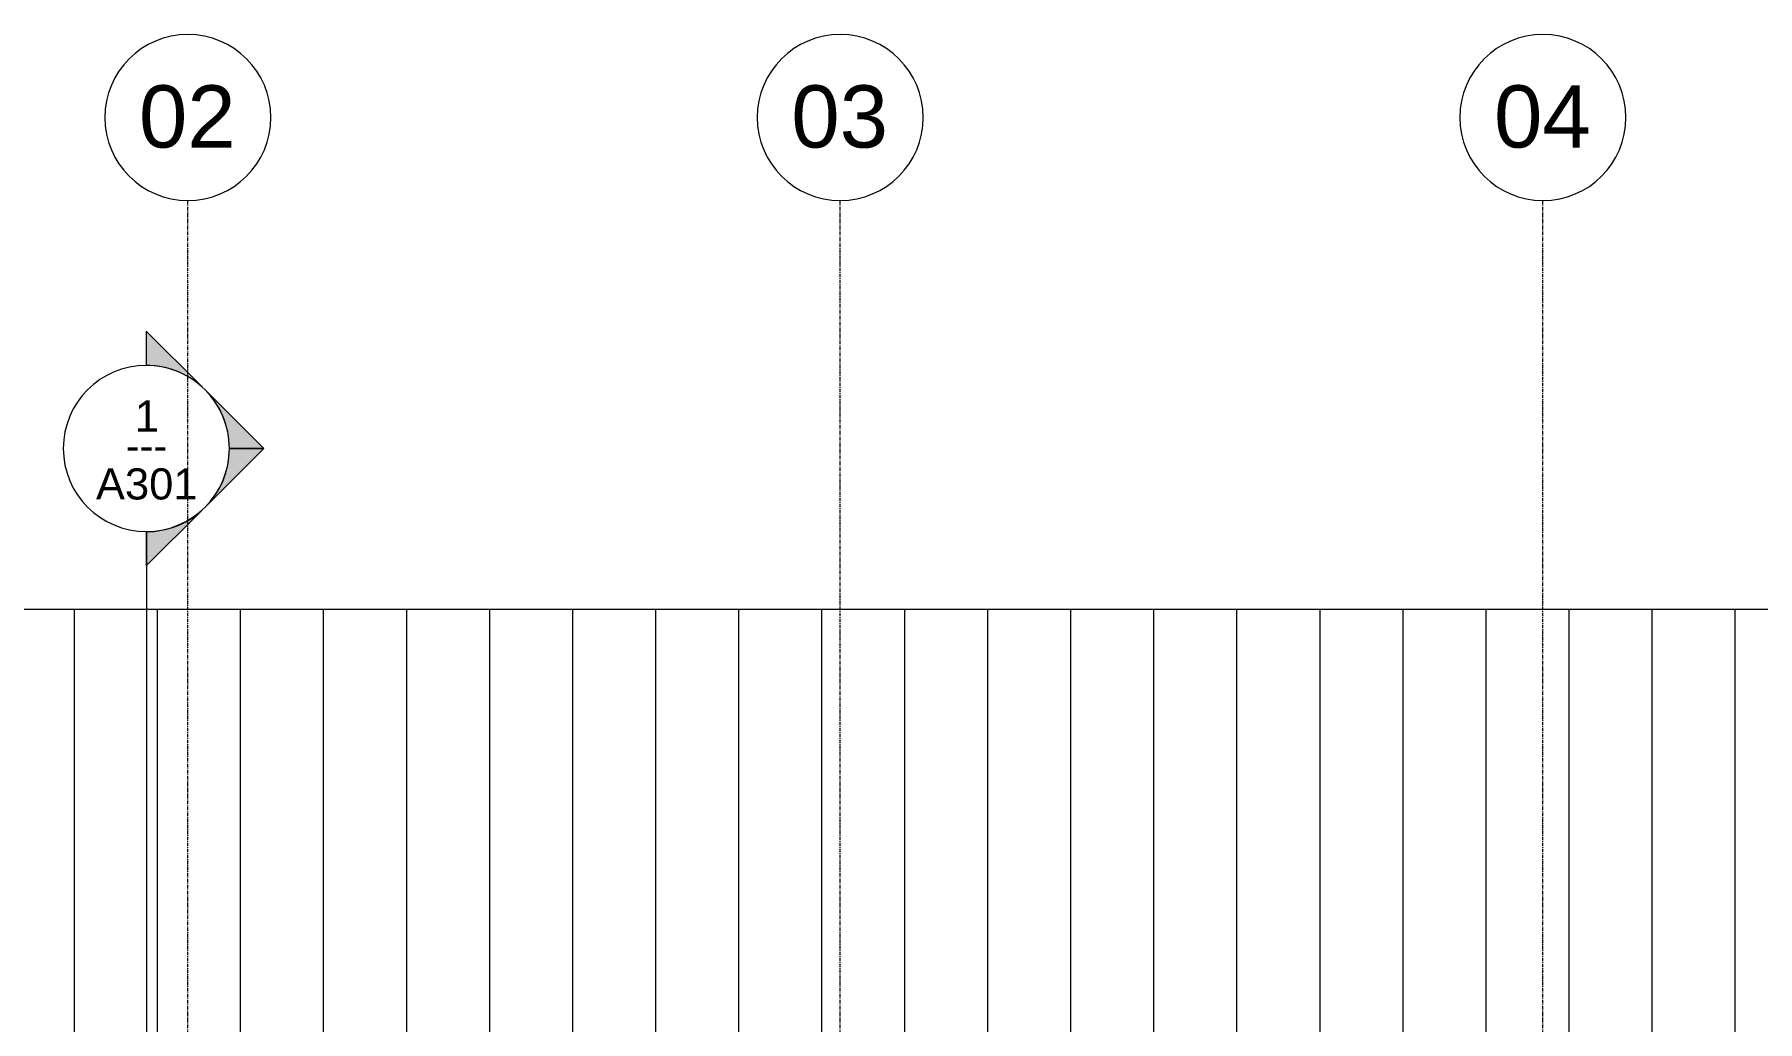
# Model space of a CAD drawing. Header units: inches. Extents: x -3210 to -1935, y -327 to 478.
# Drawn here: x -2549.8 to -2300.8, y 335.5 to 478.1 of the extents above; entities that cross this region are included whole.
import ezdxf

# ---------------------------------------------------------------- set-up
doc = ezdxf.new("R2010")
doc.units = ezdxf.units.IN
doc.header["$MEASUREMENT"] = 0
doc.linetypes.add('Grid Line 1_2_', pattern=[0.875, 0.5, -0.125, 0.125, -0.125])
for name, color, linetype, lineweight in [('A-ROOF', 132, 'Continuous', 18), ('A-ROOF-PATT-1', 132, 'Continuous', 9), ('G-ANNO-SYMB', 111, 'Continuous', 9), ('S-GRID-1', 1, 'Grid Line 1_2_', 9), ('S-GRID-IDEN', 1, 'Continuous', 9)]:
    doc.layers.add(name, color=color, linetype=linetype, lineweight=lineweight)
doc.styles.add('Arial', font='arial.ttf', dxfattribs={"height": 9})
doc.styles.add('Arial_1', font='arial.ttf', dxfattribs={"height": 4.5})
doc.styles.add('Century Gothic', font='ufonts.com_century-gothic.ttf', dxfattribs={"height": 4.5})

# ---------------------------------------------------------------- blocks, each defined once
blk = doc.blocks.new('Grid - Grid Head - Circle-50561-BUILDING SECTION - NORTH_SOUTH - LOOKING EAST')
at = {"layer": 'S-GRID-IDEN'}
for start, end in [(0, 180), (180, 360)]:
    blk.add_arc((-2527.62, 466.14), 12, start, end, dxfattribs=at)
blk = doc.blocks.new('Section - Section Head - Filled-22785-BUILDING SECTION - NORTH_SOUTH - LOOKING EAST')
at = {"layer": 'G-ANNO-SYMB'}
h = blk.add_hatch(color=256, dxfattribs=at)
edge = h.paths.add_edge_path(flags=0)
edge.add_arc((-2800.8, 80.08), 12.02, 47.9216, 90)
edge.add_line((-2800.8, 92.1), (-2800.8, 97.06))
edge.add_line((-2800.8, 97.06), (-2792.75, 89))
h = blk.add_hatch(color=256, dxfattribs=at)
edge = h.paths.add_edge_path(flags=0)
edge.add_line((-2792.31, 88.57), (-2783.83, 80.08))
edge.add_line((-2783.83, 80.08), (-2788.8, 80.08))
edge.add_arc((-2800.8, 80.08), 12, 0, 45)
h = blk.add_hatch(color=256, dxfattribs=at)
edge = h.paths.add_edge_path(flags=0)
edge.add_arc((-2800.8, 80.08), 12, 315, 360)
edge.add_line((-2788.8, 80.08), (-2783.83, 80.08))
edge.add_line((-2783.83, 80.08), (-2792.31, 71.6))
h = blk.add_hatch(color=256, dxfattribs=at)
edge = h.paths.add_edge_path(flags=0)
edge.add_line((-2792.75, 71.17), (-2800.8, 63.11))
edge.add_line((-2800.8, 63.11), (-2800.8, 68.07))
edge.add_arc((-2800.8, 80.08), 12.02, 270, 312.0784)
for p, q in [((-2792.75, 89), (-2800.8, 97.06)), ((-2800.8, 97.06), (-2800.8, 92.1)), ((-2783.83, 80.08), (-2792.31, 88.57)), ((-2792.31, 71.6), (-2783.83, 80.08)), ((-2788.8, 80.08), (-2783.83, 80.08)), ((-2783.83, 80.08), (-2788.8, 80.08)), ((-2800.8, 63.11), (-2792.75, 71.17)), ((-2800.8, 68.07), (-2800.8, 63.11))]:
    blk.add_line(p, q, dxfattribs=at)
for centre, radius, start, end in [((-2800.8, 80.1), 12, 90, 270), ((-2800.8, 80.1), 12, 270, 90), ((-2800.8, 80.08), 12.02, 47.9216, 90), ((-2800.8, 80.08), 12, 0, 45), ((-2800.8, 80.08), 12, 315, 360), ((-2800.8, 80.08), 12.02, 270, 312.0784)]:
    blk.add_arc(centre, radius, start, end, dxfattribs=at)

msp = doc.modelspace()

# ---------------------------------------------------------------- hatches: boundary and pattern name
at = {"layer": 'A-ROOF-PATT-1'}
h = msp.add_hatch(dxfattribs=at)
h.set_pattern_fill('FP_41', color=256, style=0, pattern_type=2)
h.set_pattern_definition([(90, (0, -4103.64), (-12, 7e-16), [])])
h.paths.add_polyline_path([(-2274.43712, 267.35144), (-2017.08668, 267.35144), (-2017.08668, 395.07019), (-2716.58668, 395.07019), (-2716.58668, 267.35144), (-2419.73062, 267.35144)], flags=0)

# ---------------------------------------------------------------- linework, layer by layer
at = {"layer": 'A-ROOF'}
msp.add_line((-2716.58668, 395.07019), (-2017.08668, 395.07019), dxfattribs=at)
at = {"layer": 'G-ANNO-SYMB'}
msp.add_line((-2533.61793, 406.28631), (-2533.61793, -298.0972), dxfattribs=at)
at = {"layer": 'S-GRID-1'}
for p, q in [((-2527.61793, -165.07357), (-2527.61793, 454.14485)), ((-2433.33668, -165.07357), (-2433.33668, 454.14485)), ((-2331.77418, -165.07357), (-2331.77418, 454.14485))]:
    msp.add_line(p, q, dxfattribs=at)

# ---------------------------------------------------------------- block references
at = {"layer": 'G-ANNO-SYMB'}
msp.add_blockref('Section - Section Head - Filled-22785-BUILDING SECTION - NORTH_SOUTH - LOOKING EAST', (267.1808, 338.20145), dxfattribs=at)
at = {"layer": 'S-GRID-IDEN'}
for p in [(0, 0), (94.28125, 0), (195.84375, 0)]:
    msp.add_blockref('Grid - Grid Head - Circle-50561-BUILDING SECTION - NORTH_SOUTH - LOOKING EAST', p, dxfattribs=at)

# ---------------------------------------------------------------- texts
at = {"layer": 'G-ANNO-SYMB', "char_height": 4.5, "attachment_point": 1}
for s, insert, width, style in [('1', (-2535.27842, 425.24062), 4.242, 'Arial_1'), ('---', (-2536.60408, 420.98728), 7.7265, 'Century Gothic'), ('A301', (-2540.90047, 415.4225), 17.877, 'Arial_1')]:
    msp.add_mtext(s, dxfattribs=dict(at, insert=insert, width=width, style=style))
at = {"layer": 'S-GRID-IDEN', "char_height": 9, "width": 16.968, "attachment_point": 1, "style": 'Arial'}
for s, insert in [('02', (-2534.68796, 470.78882)), ('03', (-2440.40671, 470.78882)), ('04', (-2338.84421, 470.78882))]:
    msp.add_mtext(s, dxfattribs=dict(at, insert=insert))

doc.saveas('drawing.dxf')
